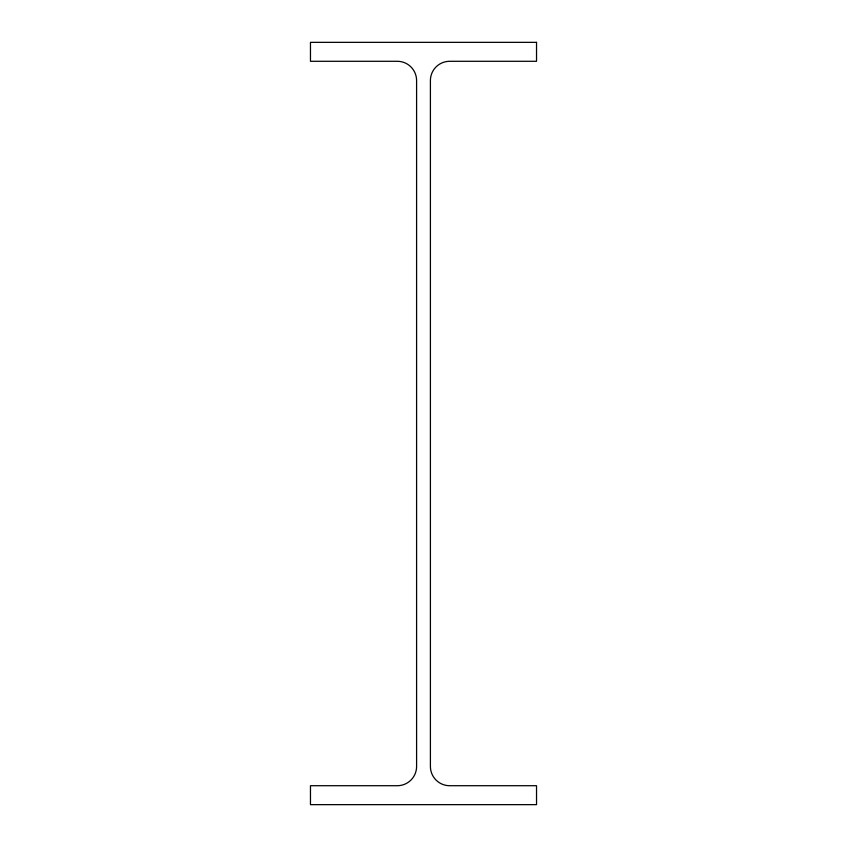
<?xml version="1.0" encoding="UTF-8"?>
<svg xmlns="http://www.w3.org/2000/svg" width="847" height="847" viewBox="0 0 847 847"><rect width="100%" height="100%" fill="white"/><g stroke="black" fill="none" stroke-linecap="round" stroke-linejoin="round"><path stroke-width="1.27" d="M536.532 42.35L310.468 42.35L310.468 61.291L397.328 61.291A19.269 19.269 0 0 1 416.597 80.56L416.597 766.44A19.269 19.269 0 0 1 397.328 785.709L310.468 785.709L310.468 804.65L536.532 804.65L536.532 785.709L449.672 785.709A19.269 19.269 0 0 1 430.403 766.44L430.403 80.56A19.269 19.269 0 0 1 449.672 61.291L536.532 61.291L536.532 42.35"/></g></svg>
